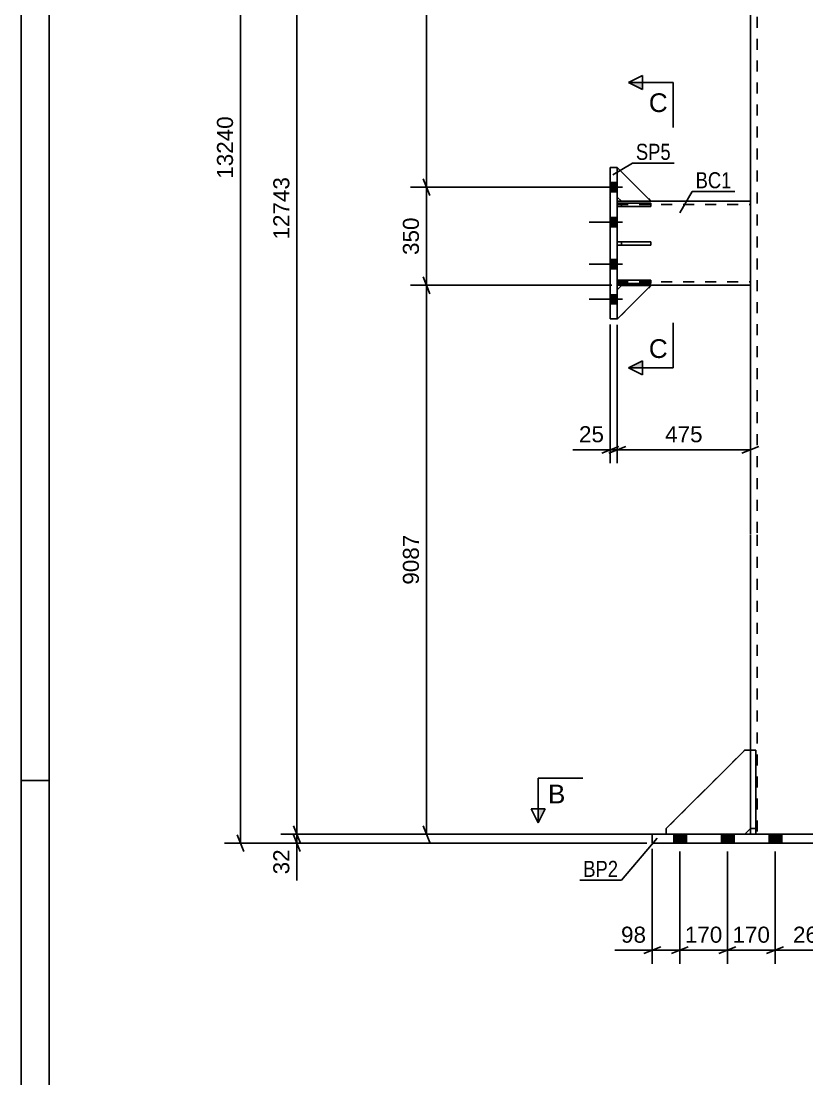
# Model space of a CAD drawing. Header units: millimetres. Extents: x 0 to 841, y 0 to 594.
# Drawn here: x 0 to 140.2, y 244.8 to 433.5 of the extents above; entities that cross this region are included whole.
import ezdxf

# ---------------------------------------------------------------- set-up
doc = ezdxf.new("R2010")
doc.units = ezdxf.units.MM
doc.linetypes.add('DXK_LINE_DOT2', pattern=[3.9198, 1.9599, -1.9599])
doc.styles.add('Arial', font='arial.ttf', dxfattribs={"height": 0.2})
doc.styles.add('Arial Narrow', font='ARIALN.TTF', dxfattribs={"height": 0.2})

# ---------------------------------------------------------------- blocks, each defined once
blk = doc.blocks.new('Unknown-284856934-1127')
at = {"color": 5, "linetype": 'Continuous'}
for p, q in [((0, 594), (0, 0)), ((5, 589), (5, 5)), ((5, 298), (0, 298))]:
    blk.add_line(p, q, dxfattribs=at)
blk = doc.blocks.new('Part-284856934-2218 - 2216')
at = {"color": 7, "linetype": 'DXK_LINE_DOT2'}
for p, q in [((130.14, 288.42), (130.14, 303.42)), ((130.14, 303.42), (131.14, 303.42)), ((131.14, 303.42), (131.14, 288.42)), ((130.14, 289.42), (131.14, 289.42)), ((131.14, 288.42), (130.14, 288.42))]:
    blk.add_line(p, q, dxfattribs=at)
blk = doc.blocks.new('Part-284856934-2219 - 2216')
at = {"color": 2, "linetype": 'Continuous'}
for p, q in [((130.14, 303.42), (130.14, 288.42)), ((130.14, 303.42), (131.14, 303.42)), ((131.14, 303.42), (131.14, 288.42)), ((130.14, 289.42), (131.14, 289.42))]:
    blk.add_line(p, q, dxfattribs=at)
at = {"color": 7, "linetype": 'DXK_LINE_DOT2'}
blk.add_line((130.14, 288.42), (131.14, 288.42), dxfattribs=at)
blk = doc.blocks.new('Part-284856934-2285 - 2216')
at = {"color": 2, "linetype": 'Continuous'}
for p, q in [((106.39, 401), (112.39, 401)), ((106.39, 401), (106.39, 400.4)), ((106.39, 400.4), (112.39, 400.4)), ((112.39, 401), (112.39, 400.4))]:
    blk.add_line(p, q, dxfattribs=at)
at = {"color": 7, "linetype": 'DXK_LINE_DOT2'}
blk.add_line((107.14, 400.4), (107.14, 401), dxfattribs=at)
blk = doc.blocks.new('Part-284856934-2259 - 2216')
at = {"color": 2, "linetype": 'Continuous'}
for p, q in [((105.14, 407.36), (105.14, 380.36)), ((106.39, 407.36), (105.14, 407.36)), ((106.39, 380.36), (106.39, 407.36)), ((105.14, 380.36), (106.39, 380.36))]:
    blk.add_line(p, q, dxfattribs=at)
blk = doc.blocks.new('Part-284856934-2274 - 2216')
at = {"color": 2, "linetype": 'Continuous'}
for p, q in [((112.64, 286.82), (112.64, 288.42)), ((112.64, 288.42), (197.64, 288.42)), ((197.64, 288.42), (197.64, 286.82)), ((197.64, 286.82), (112.64, 286.82))]:
    blk.add_line(p, q, dxfattribs=at)
blk = doc.blocks.new('Part-284856934-2404 - 2216')
at = {"color": 2, "linetype": 'Continuous'}
for p, q in [((130.14, 449.96), (130.14, 341.92)), ((130.14, 341.82), (130.14, 303.42))]:
    blk.add_line(p, q, dxfattribs=at)
at = {"color": 7, "linetype": 'DXK_LINE_DOT2'}
for p, q in [((131.34, 449.96), (131.34, 341.92)), ((131.34, 341.82), (131.34, 288.42)), ((130.14, 303.42), (130.14, 288.42)), ((180.14, 288.42), (130.14, 288.42))]:
    blk.add_line(p, q, dxfattribs=at)
blk = doc.blocks.new('Part-284856934-2275 - 2216')
at = {"color": 7, "linetype": 'DXK_LINE_DOT2'}
for p, q in [((112.39, 401), (106.39, 401)), ((106.39, 401), (106.39, 400.4)), ((106.39, 400.4), (112.39, 400.4)), ((107.14, 401), (107.14, 400.4)), ((112.39, 400.4), (112.39, 401))]:
    blk.add_line(p, q, dxfattribs=at)
blk = doc.blocks.new('Part-284856934-2276 - 2216')
at = {"color": 2, "linetype": 'Continuous'}
for p, q in [((106.39, 394.12), (112.39, 394.12)), ((106.39, 394.12), (106.39, 393.52)), ((106.39, 393.52), (112.39, 393.52)), ((112.39, 394.12), (112.39, 393.52))]:
    blk.add_line(p, q, dxfattribs=at)
at = {"color": 7, "linetype": 'DXK_LINE_DOT2'}
blk.add_line((107.14, 393.52), (107.14, 394.12), dxfattribs=at)
blk = doc.blocks.new('Part-284856934-2277 - 2216')
at = {"color": 7, "linetype": 'DXK_LINE_DOT2'}
for p, q in [((106.39, 402.11), (106.39, 407.36)), ((106.39, 407.36), (112.39, 401.36)), ((107.14, 401.36), (106.39, 402.11)), ((112.39, 401.36), (107.14, 401.36))]:
    blk.add_line(p, q, dxfattribs=at)
blk = doc.blocks.new('Part-284856934-2278 - 2216')
at = {"color": 2, "linetype": 'Continuous'}
for p, q in [((106.39, 407.36), (112.39, 401.36)), ((106.39, 402.11), (107.14, 401.36)), ((107.14, 401.36), (112.39, 401.36))]:
    blk.add_line(p, q, dxfattribs=at)
at = {"color": 7, "linetype": 'DXK_LINE_DOT2'}
blk.add_line((106.39, 407.36), (106.39, 402.11), dxfattribs=at)
blk = doc.blocks.new('Part-284856934-2279 - 2216')
at = {"color": 7, "linetype": 'DXK_LINE_DOT2'}
for p, q in [((107.14, 386.32), (106.39, 385.57)), ((106.39, 380.32), (112.39, 386.32)), ((106.39, 385.57), (106.39, 380.32)), ((112.39, 386.32), (107.14, 386.32))]:
    blk.add_line(p, q, dxfattribs=at)
blk = doc.blocks.new('Part-284856934-2280 - 2216')
at = {"color": 2, "linetype": 'Continuous'}
for p, q in [((107.14, 386.32), (106.39, 385.57)), ((106.39, 380.32), (112.39, 386.32)), ((112.39, 386.32), (107.14, 386.32)), ((106.39, 380.36), (106.39, 380.32))]:
    blk.add_line(p, q, dxfattribs=at)
at = {"color": 7, "linetype": 'DXK_LINE_DOT2'}
blk.add_line((106.39, 380.32), (106.39, 385.57), dxfattribs=at)
blk = doc.blocks.new('Part-284856934-2311 - 2216')
at = {"color": 7, "linetype": 'DXK_LINE_DOT2'}
for p, q in [((112.39, 394.12), (106.39, 394.12)), ((106.39, 394.12), (106.39, 393.52)), ((106.39, 393.52), (112.39, 393.52)), ((107.14, 393.52), (107.14, 394.12)), ((112.39, 393.52), (112.39, 394.12))]:
    blk.add_line(p, q, dxfattribs=at)
blk = doc.blocks.new('Part-284856934-2312 - 2216')
at = {"color": 7, "linetype": 'DXK_LINE_DOT2'}
for p, q in [((112.39, 387.25), (106.39, 387.25)), ((106.39, 387.25), (106.39, 386.65)), ((107.14, 387.25), (107.14, 386.65)), ((112.39, 386.65), (112.39, 387.25)), ((106.39, 386.65), (112.39, 386.65))]:
    blk.add_line(p, q, dxfattribs=at)
blk = doc.blocks.new('Part-284856934-2323 - 2216')
at = {"color": 2, "linetype": 'Continuous'}
for p, q in [((106.39, 387.25), (112.39, 387.25)), ((106.39, 387.25), (106.39, 386.65)), ((112.39, 387.25), (112.39, 386.65)), ((106.39, 386.65), (112.39, 386.65))]:
    blk.add_line(p, q, dxfattribs=at)
at = {"color": 7, "linetype": 'DXK_LINE_DOT2'}
blk.add_line((107.14, 386.65), (107.14, 387.25), dxfattribs=at)
blk = doc.blocks.new('Part-284856934-2356 - 2216')
at = {"color": 2, "linetype": 'Continuous'}
for p, q in [((115.14, 289.42), (129.14, 303.42)), ((129.14, 303.42), (130.14, 303.42)), ((115.14, 289.42), (115.14, 288.42)), ((130.14, 289.42), (129.14, 288.42))]:
    blk.add_line(p, q, dxfattribs=at)
at = {"color": 7, "linetype": 'DXK_LINE_DOT2'}
for p, q in [((130.14, 303.42), (130.14, 289.42)), ((129.14, 288.42), (115.14, 288.42))]:
    blk.add_line(p, q, dxfattribs=at)
blk = doc.blocks.new('Part-284856934-2357 - 2216')
at = {"color": 7, "linetype": 'DXK_LINE_DOT2'}
for p, q in [((115.14, 289.42), (129.14, 303.42)), ((129.14, 303.42), (130.14, 303.42)), ((130.14, 303.42), (130.14, 289.42)), ((115.14, 288.42), (115.14, 289.42)), ((130.14, 289.42), (129.14, 288.42)), ((129.14, 288.42), (115.14, 288.42))]:
    blk.add_line(p, q, dxfattribs=at)
blk = doc.blocks.new('Bolt-284856934-2369 - 2216')
at = {"linetype": 'Continuous'}
for points in [[(105.14, 404.68), (105.14, 403.03), (106.39, 403.03), (106.39, 404.68)], [(105.14, 404.68), (105.14, 403.03), (106.39, 403.03), (106.39, 404.68)], [(105.14, 404.68), (105.14, 403.03), (106.39, 403.03), (106.39, 404.68)], [(105.14, 398.43), (105.14, 396.78), (106.39, 396.78), (106.39, 398.43)], [(105.14, 398.43), (105.14, 396.78), (106.39, 396.78), (106.39, 398.43)], [(105.14, 390.93), (105.14, 389.28), (106.39, 389.28), (106.39, 390.93)], [(105.14, 390.93), (105.14, 389.28), (106.39, 389.28), (106.39, 390.93)], [(105.14, 384.68), (105.14, 383.03), (106.39, 383.03), (106.39, 384.68)], [(105.14, 384.68), (105.14, 383.03), (106.39, 383.03), (106.39, 384.68)], [(105.14, 384.68), (105.14, 383.03), (106.39, 383.03), (106.39, 384.68)]]:
    blk.add_hatch(color=1, dxfattribs=at).paths.add_polyline_path(points)
at = {"color": 1, "linetype": 'Continuous'}
for p, q in [((106.39, 404.68), (105.14, 404.68)), ((106.39, 404.68), (105.14, 404.68)), ((106.39, 404.68), (105.14, 404.68)), ((107.34, 403.86), (101.39, 403.86)), ((107.34, 403.86), (101.39, 403.86)), ((107.34, 403.86), (101.39, 403.86)), ((106.39, 403.03), (105.14, 403.03)), ((106.39, 403.03), (105.14, 403.03)), ((106.39, 403.03), (105.14, 403.03)), ((106.39, 398.43), (105.14, 398.43)), ((106.39, 398.43), (105.14, 398.43)), ((107.34, 397.61), (101.39, 397.61)), ((107.34, 397.61), (101.39, 397.61)), ((106.39, 396.78), (105.14, 396.78)), ((106.39, 396.78), (105.14, 396.78)), ((106.39, 390.93), (105.14, 390.93)), ((106.39, 390.93), (105.14, 390.93)), ((107.34, 390.11), (101.39, 390.11)), ((107.34, 390.11), (101.39, 390.11)), ((106.39, 389.28), (105.14, 389.28)), ((106.39, 389.28), (105.14, 389.28)), ((107.34, 383.86), (101.39, 383.86)), ((107.34, 383.86), (101.39, 383.86)), ((107.34, 383.86), (101.39, 383.86)), ((106.39, 384.68), (105.14, 384.68)), ((106.39, 384.68), (105.14, 384.68)), ((106.39, 384.68), (105.14, 384.68)), ((106.39, 383.03), (105.14, 383.03)), ((106.39, 383.03), (105.14, 383.03)), ((106.39, 383.03), (105.14, 383.03))]:
    blk.add_line(p, q, dxfattribs=at)
blk = doc.blocks.new('Bolt-284856934-2370 - 2216')
at = {"linetype": 'Continuous'}
for points in [[(118.76, 288.42), (116.51, 288.42), (116.51, 286.82), (118.76, 286.82)], [(118.76, 288.42), (116.51, 288.42), (116.51, 286.82), (118.76, 286.82)], [(118.76, 288.42), (116.51, 288.42), (116.51, 286.82), (118.76, 286.82)], [(118.76, 288.42), (116.51, 288.42), (116.51, 286.82), (118.76, 286.82)], [(118.76, 288.42), (116.51, 288.42), (116.51, 286.82), (118.76, 286.82)], [(118.76, 288.42), (116.51, 288.42), (116.51, 286.82), (118.76, 286.82)], [(127.26, 288.42), (125.01, 288.42), (125.01, 286.82), (127.26, 286.82)], [(127.26, 288.42), (125.01, 288.42), (125.01, 286.82), (127.26, 286.82)], [(127.26, 288.42), (125.01, 288.42), (125.01, 286.82), (127.26, 286.82)], [(127.26, 288.42), (125.01, 288.42), (125.01, 286.82), (127.26, 286.82)], [(127.26, 288.42), (125.01, 288.42), (125.01, 286.82), (127.26, 286.82)], [(127.26, 288.42), (125.01, 288.42), (125.01, 286.82), (127.26, 286.82)], [(135.76, 288.42), (133.51, 288.42), (133.51, 286.82), (135.76, 286.82)], [(135.76, 288.42), (133.51, 288.42), (133.51, 286.82), (135.76, 286.82)], [(148.76, 288.42), (146.51, 288.42), (146.51, 286.82), (148.76, 286.82)], [(148.76, 288.42), (146.51, 288.42), (146.51, 286.82), (148.76, 286.82)], [(163.76, 288.42), (161.51, 288.42), (161.51, 286.82), (163.76, 286.82)], [(163.76, 288.42), (161.51, 288.42), (161.51, 286.82), (163.76, 286.82)], [(176.76, 288.42), (174.51, 288.42), (174.51, 286.82), (176.76, 286.82)], [(176.76, 288.42), (174.51, 288.42), (174.51, 286.82), (176.76, 286.82)], [(185.26, 288.42), (183.01, 288.42), (183.01, 286.82), (185.26, 286.82)], [(185.26, 288.42), (183.01, 288.42), (183.01, 286.82), (185.26, 286.82)], [(185.26, 288.42), (183.01, 288.42), (183.01, 286.82), (185.26, 286.82)], [(185.26, 288.42), (183.01, 288.42), (183.01, 286.82), (185.26, 286.82)], [(185.26, 288.42), (183.01, 288.42), (183.01, 286.82), (185.26, 286.82)], [(185.26, 288.42), (183.01, 288.42), (183.01, 286.82), (185.26, 286.82)], [(193.76, 288.42), (191.51, 288.42), (191.51, 286.82), (193.76, 286.82)], [(193.76, 288.42), (191.51, 288.42), (191.51, 286.82), (193.76, 286.82)], [(193.76, 288.42), (191.51, 288.42), (191.51, 286.82), (193.76, 286.82)], [(193.76, 288.42), (191.51, 288.42), (191.51, 286.82), (193.76, 286.82)], [(193.76, 288.42), (191.51, 288.42), (191.51, 286.82), (193.76, 286.82)], [(193.76, 288.42), (191.51, 288.42), (191.51, 286.82), (193.76, 286.82)]]:
    blk.add_hatch(color=1, dxfattribs=at).paths.add_polyline_path(points)
at = {"color": 1, "linetype": 'Continuous'}
for p, q in [((116.51, 286.82), (116.51, 288.42)), ((116.51, 286.82), (116.51, 288.42)), ((116.51, 286.82), (116.51, 288.42)), ((116.51, 286.82), (116.51, 288.42)), ((116.51, 286.82), (116.51, 288.42)), ((116.51, 286.82), (116.51, 288.42)), ((117.64, 286.82), (117.64, 288.42)), ((117.64, 286.82), (117.64, 288.42)), ((117.64, 286.82), (117.64, 288.42)), ((117.64, 286.82), (117.64, 288.42)), ((117.64, 286.82), (117.64, 288.42)), ((117.64, 286.82), (117.64, 288.42)), ((118.76, 286.82), (118.76, 288.42)), ((118.76, 286.82), (118.76, 288.42)), ((118.76, 286.82), (118.76, 288.42)), ((118.76, 286.82), (118.76, 288.42)), ((118.76, 286.82), (118.76, 288.42)), ((118.76, 286.82), (118.76, 288.42)), ((125.01, 286.82), (125.01, 288.42)), ((125.01, 286.82), (125.01, 288.42)), ((125.01, 286.82), (125.01, 288.42)), ((125.01, 286.82), (125.01, 288.42)), ((125.01, 286.82), (125.01, 288.42)), ((125.01, 286.82), (125.01, 288.42)), ((126.14, 286.82), (126.14, 288.42)), ((126.14, 286.82), (126.14, 288.42)), ((126.14, 286.82), (126.14, 288.42)), ((126.14, 286.82), (126.14, 288.42)), ((126.14, 286.82), (126.14, 288.42)), ((126.14, 286.82), (126.14, 288.42)), ((127.26, 286.82), (127.26, 288.42)), ((127.26, 286.82), (127.26, 288.42)), ((127.26, 286.82), (127.26, 288.42)), ((127.26, 286.82), (127.26, 288.42)), ((127.26, 286.82), (127.26, 288.42)), ((127.26, 286.82), (127.26, 288.42)), ((133.51, 286.82), (133.51, 288.42)), ((133.51, 286.82), (133.51, 288.42)), ((134.64, 286.82), (134.64, 288.42)), ((134.64, 286.82), (134.64, 288.42)), ((135.76, 286.82), (135.76, 288.42)), ((135.76, 286.82), (135.76, 288.42)), ((146.51, 286.82), (146.51, 288.42)), ((146.51, 286.82), (146.51, 288.42)), ((147.64, 286.82), (147.64, 288.42)), ((147.64, 286.82), (147.64, 288.42)), ((148.76, 286.82), (148.76, 288.42)), ((148.76, 286.82), (148.76, 288.42)), ((161.51, 286.82), (161.51, 288.42)), ((161.51, 286.82), (161.51, 288.42)), ((162.64, 286.82), (162.64, 288.42)), ((162.64, 286.82), (162.64, 288.42)), ((163.76, 286.82), (163.76, 288.42)), ((163.76, 286.82), (163.76, 288.42)), ((174.51, 286.82), (174.51, 288.42)), ((174.51, 286.82), (174.51, 288.42)), ((175.64, 286.82), (175.64, 288.42)), ((175.64, 286.82), (175.64, 288.42)), ((176.76, 286.82), (176.76, 288.42)), ((176.76, 286.82), (176.76, 288.42)), ((183.01, 286.82), (183.01, 288.42)), ((183.01, 286.82), (183.01, 288.42)), ((183.01, 286.82), (183.01, 288.42)), ((183.01, 286.82), (183.01, 288.42)), ((183.01, 286.82), (183.01, 288.42)), ((183.01, 286.82), (183.01, 288.42)), ((184.14, 286.82), (184.14, 288.42)), ((184.14, 286.82), (184.14, 288.42)), ((184.14, 286.82), (184.14, 288.42)), ((184.14, 286.82), (184.14, 288.42)), ((184.14, 286.82), (184.14, 288.42)), ((184.14, 286.82), (184.14, 288.42)), ((185.26, 286.82), (185.26, 288.42)), ((185.26, 286.82), (185.26, 288.42)), ((185.26, 286.82), (185.26, 288.42)), ((185.26, 286.82), (185.26, 288.42)), ((185.26, 286.82), (185.26, 288.42)), ((185.26, 286.82), (185.26, 288.42)), ((191.51, 286.82), (191.51, 288.42)), ((191.51, 286.82), (191.51, 288.42)), ((191.51, 286.82), (191.51, 288.42)), ((191.51, 286.82), (191.51, 288.42)), ((191.51, 286.82), (191.51, 288.42)), ((191.51, 286.82), (191.51, 288.42)), ((192.64, 286.82), (192.64, 288.42)), ((192.64, 286.82), (192.64, 288.42)), ((192.64, 286.82), (192.64, 288.42)), ((192.64, 286.82), (192.64, 288.42)), ((192.64, 286.82), (192.64, 288.42)), ((192.64, 286.82), (192.64, 288.42)), ((193.76, 286.82), (193.76, 288.42)), ((193.76, 286.82), (193.76, 288.42)), ((193.76, 286.82), (193.76, 288.42)), ((193.76, 286.82), (193.76, 288.42)), ((193.76, 286.82), (193.76, 288.42)), ((193.76, 286.82), (193.76, 288.42))]:
    blk.add_line(p, q, dxfattribs=at)
blk = doc.blocks.new('Part-284856934-2389 - 2216')
at = {"color": 2, "linetype": 'Continuous'}
for p, q in [((106.39, 401.36), (107.14, 401.36)), ((112.39, 401.36), (130.14, 401.36)), ((130.14, 386.36), (106.39, 386.36))]:
    blk.add_line(p, q, dxfattribs=at)
at = {"color": 7, "linetype": 'DXK_LINE_DOT2'}
for p, q in [((106.39, 386.36), (106.39, 401.36)), ((106.39, 400.76), (130.14, 400.76)), ((107.14, 401.36), (112.39, 401.36)), ((130.14, 401.36), (130.14, 386.36)), ((106.39, 386.96), (130.14, 386.96))]:
    blk.add_line(p, q, dxfattribs=at)
blk = doc.blocks.new('StraightDimension-284856934-2883 - 2216')
at = {"color": 7, "linetype": 'Continuous'}
for p, q in [((39.16, 286.82), (39.16, 535.04)), ((38.56, 288.32), (39.76, 285.32)), ((111.64, 286.82), (36.31, 286.82))]:
    blk.add_line(p, q, dxfattribs=at)
at = {"color": 0}
blk.add_wipeout([(38.41, 417.09), (34.21, 417.09), (34.21, 404.77), (38.41, 404.77)], dxfattribs=at)
at = {"color": 3, "style": 'Arial'}
blk.add_text('13240', height=2.865, rotation=90.0002, dxfattribs=at).set_placement((37.81, 405.37))
blk = doc.blocks.new('StraightDimension-284856934-2577 - 2216')
at = {"color": 7, "linetype": 'Continuous'}
for p, q in [((48.61, 289.92), (49.81, 286.92)), ((111.64, 288.42), (46.36, 288.42)), ((49.81, 285.32), (48.61, 288.32)), ((49.21, 286.82), (49.21, 288.42)), ((111.64, 286.82), (46.36, 286.82))]:
    blk.add_line(p, q, dxfattribs=at)
at = {"color": 0}
blk.add_wipeout([(48.46, 286.3), (44.26, 286.3), (44.26, 280.65), (48.46, 280.65)], dxfattribs=at)
at = {"color": 7, "linetype": 'Continuous'}
blk.add_line((49.21, 286.82), (49.21, 280.13), dxfattribs=at)
blk.add_line((49.21, 286.82), (49.21, 280.13), dxfattribs=at)
at = {"color": 3, "style": 'Arial'}
blk.add_text('32', height=2.865, rotation=90.0002, dxfattribs=at).set_placement((47.86, 281.25))
blk = doc.blocks.new('StraightDimension-284856934-2485 - 2216')
at = {"color": 7, "linetype": 'Continuous'}
for p, q in [((72.94, 486.96), (71.74, 489.96)), ((105.39, 488.46), (69.49, 488.46)), ((72.34, 403.86), (72.34, 488.46)), ((71.74, 405.36), (72.94, 402.36)), ((104.14, 403.86), (69.49, 403.86))]:
    blk.add_line(p, q, dxfattribs=at)
at = {"color": 0}
blk.add_wipeout([(71.59, 451.21), (67.39, 451.21), (67.39, 441.11), (71.59, 441.11)], dxfattribs=at)
at = {"color": 3, "style": 'Arial'}
blk.add_text('2840', height=2.865, rotation=90.0002, dxfattribs=at).set_placement((70.99, 441.71))
blk = doc.blocks.new('StraightDimension-284856934-2492 - 2216')
at = {"color": 7, "linetype": 'Continuous'}
for p, q in [((72.94, 402.36), (71.74, 405.36)), ((104.14, 403.86), (69.49, 403.86)), ((72.34, 386.36), (72.34, 403.86)), ((71.74, 387.86), (72.94, 384.86)), ((105.39, 386.36), (69.49, 386.36))]:
    blk.add_line(p, q, dxfattribs=at)
at = {"color": 0}
blk.add_wipeout([(71.59, 399.04), (67.39, 399.04), (67.39, 391.17), (71.59, 391.17)], dxfattribs=at)
at = {"color": 3, "style": 'Arial'}
blk.add_text('350', height=2.865, rotation=90.0002, dxfattribs=at).set_placement((70.99, 391.77))
blk = doc.blocks.new('StraightDimension-284856934-2499 - 2216')
at = {"color": 7, "linetype": 'Continuous'}
for p, q in [((72.94, 384.86), (71.74, 387.86)), ((105.39, 386.36), (69.49, 386.36)), ((72.34, 288.42), (72.34, 386.36)), ((71.74, 289.92), (72.94, 286.92)), ((179.14, 288.42), (69.49, 288.42))]:
    blk.add_line(p, q, dxfattribs=at)
at = {"color": 0}
blk.add_wipeout([(71.59, 342.44), (67.39, 342.44), (67.39, 332.34), (71.59, 332.34)], dxfattribs=at)
at = {"color": 3, "style": 'Arial'}
blk.add_text('9087', height=2.865, rotation=90.0002, dxfattribs=at).set_placement((70.99, 332.94))
blk = doc.blocks.new('StraightDimension-284856934-2506 - 2216')
at = {"color": 7, "linetype": 'Continuous'}
for p, q in [((105.14, 379.36), (105.14, 354.6)), ((106.39, 379.32), (106.39, 354.6)), ((103.64, 356.4), (106.64, 357.6)), ((107.89, 357.6), (104.89, 356.4)), ((105.14, 357), (106.39, 357))]:
    blk.add_line(p, q, dxfattribs=at)
at = {"color": 0}
blk.add_wipeout([(104.61, 357.75), (104.61, 361.95), (98.96, 361.95), (98.96, 357.75)], dxfattribs=at)
at = {"color": 7, "linetype": 'Continuous'}
blk.add_line((105.14, 357), (98.44, 357), dxfattribs=at)
blk.add_line((105.14, 357), (98.44, 357), dxfattribs=at)
at = {"color": 3, "style": 'Arial'}
blk.add_text('25', height=2.865, dxfattribs=at).set_placement((99.56, 358.35))
blk = doc.blocks.new('StraightDimension-284856934-2521 - 2216')
at = {"color": 7, "linetype": 'Continuous'}
for p, q in [((130.14, 396.12), (130.14, 354.6)), ((106.39, 379.32), (106.39, 354.6)), ((107.89, 357.6), (104.89, 356.4)), ((106.39, 357), (130.14, 357)), ((128.64, 356.4), (131.64, 357.6))]:
    blk.add_line(p, q, dxfattribs=at)
at = {"color": 0}
blk.add_wipeout([(122.2, 357.75), (122.2, 361.95), (114.33, 361.95), (114.33, 357.75)], dxfattribs=at)
at = {"color": 3, "style": 'Arial'}
blk.add_text('475', height=2.865, dxfattribs=at).set_placement((114.93, 358.35))
blk = doc.blocks.new('StraightDimension-284856934-2587 - 2216')
at = {"color": 7, "linetype": 'Continuous'}
for p, q in [((49.21, 288.42), (49.21, 511.76)), ((48.61, 289.92), (49.81, 286.92)), ((111.64, 288.42), (46.36, 288.42))]:
    blk.add_line(p, q, dxfattribs=at)
at = {"color": 0}
blk.add_wipeout([(48.46, 406.25), (44.26, 406.25), (44.26, 393.93), (48.46, 393.93)], dxfattribs=at)
at = {"color": 3, "style": 'Arial'}
blk.add_text('12743', height=2.865, rotation=90.0002, dxfattribs=at).set_placement((47.86, 394.53))
blk = doc.blocks.new('StraightDimension-284856934-2625 - 2216')
at = {"color": 7, "linetype": 'Continuous'}
for p, q in [((117.54, 285.31), (117.54, 265.3)), ((126.04, 285.31), (126.04, 265.3)), ((116.04, 267.1), (119.04, 268.3)), ((127.54, 268.3), (124.54, 267.1)), ((117.54, 267.7), (126.04, 267.7))]:
    blk.add_line(p, q, dxfattribs=at)
at = {"color": 0}
blk.add_wipeout([(125.72, 268.45), (125.72, 272.65), (117.85, 272.65), (117.85, 268.45)], dxfattribs=at)
at = {"color": 3, "style": 'Arial'}
blk.add_text('170', height=2.865, dxfattribs=at).set_placement((118.45, 269.05))
blk = doc.blocks.new('StraightDimension-284856934-2642 - 2216')
at = {"color": 7, "linetype": 'Continuous'}
for p, q in [((112.64, 285.82), (112.64, 265.3)), ((117.54, 285.31), (117.54, 265.3)), ((111.14, 267.1), (114.14, 268.3)), ((119.04, 268.3), (116.04, 267.1)), ((112.64, 267.7), (117.54, 267.7))]:
    blk.add_line(p, q, dxfattribs=at)
at = {"color": 0}
blk.add_wipeout([(112.11, 268.45), (112.11, 272.65), (106.46, 272.65), (106.46, 268.45)], dxfattribs=at)
at = {"color": 7, "linetype": 'Continuous'}
blk.add_line((112.64, 267.7), (105.94, 267.7), dxfattribs=at)
blk.add_line((112.64, 267.7), (105.94, 267.7), dxfattribs=at)
at = {"color": 3, "style": 'Arial'}
blk.add_text('98', height=2.865, dxfattribs=at).set_placement((107.06, 269.05))
blk = doc.blocks.new('StraightDimension-284856934-2684 - 2216')
at = {"color": 7, "linetype": 'Continuous'}
for p, q in [((134.54, 285.31), (134.54, 265.3)), ((147.64, 285.31), (147.64, 265.3)), ((136.04, 268.3), (133.04, 267.1)), ((146.14, 267.1), (149.14, 268.3)), ((134.54, 267.7), (147.64, 267.7))]:
    blk.add_line(p, q, dxfattribs=at)
at = {"color": 0}
blk.add_wipeout([(145.02, 268.45), (145.02, 272.65), (137.15, 272.65), (137.15, 268.45)], dxfattribs=at)
at = {"color": 3, "style": 'Arial'}
blk.add_text('262', height=2.865, dxfattribs=at).set_placement((137.75, 269.05))
blk = doc.blocks.new('StraightDimension-284856934-2691 - 2216')
at = {"color": 7, "linetype": 'Continuous'}
for p, q in [((126.04, 285.31), (126.04, 265.3)), ((134.54, 285.31), (134.54, 265.3)), ((124.54, 267.1), (127.54, 268.3)), ((136.04, 268.3), (133.04, 267.1)), ((126.04, 267.7), (134.54, 267.7))]:
    blk.add_line(p, q, dxfattribs=at)
at = {"color": 0}
blk.add_wipeout([(134.22, 268.45), (134.22, 272.65), (126.35, 272.65), (126.35, 268.45)], dxfattribs=at)
at = {"color": 3, "style": 'Arial'}
blk.add_text('170', height=2.865, dxfattribs=at).set_placement((126.95, 269.05))
blk = doc.blocks.new('StraightDimension-284856934-2791 - 2216')
at = {"color": 7, "linetype": 'Continuous'}
for p, q in [((263.52, 384.82), (262.32, 387.82)), ((234.89, 386.32), (273.11, 386.32)), ((262.92, 288.42), (262.92, 386.32)), ((262.32, 289.92), (263.52, 286.92)), ((131.14, 288.42), (266.44, 288.42))]:
    blk.add_line(p, q, dxfattribs=at)
at = {"color": 0, "linetype": 'Continuous'}
for points in [[(273.71, 386.92), (273.71, 391.12), (263.62, 391.12), (263.62, 386.92)], [(267.04, 289.02), (267.04, 293.22), (263.62, 293.22), (263.62, 289.02)]]:
    blk.add_wipeout(points, dxfattribs=at)
at = {"color": 0}
blk.add_wipeout([(262.17, 342.42), (257.97, 342.42), (257.97, 332.33), (262.17, 332.33)], dxfattribs=at)
at = {"color": 3, "linetype": 'Continuous', "style": 'Arial'}
for s, height, p in [('9086', 2.865, (264.22, 387.52)), ('0', 2.87, (264.22, 289.62))]:
    blk.add_text(s, height=height, dxfattribs=at).set_placement(p)
at = {"color": 3, "style": 'Arial'}
blk.add_text('9086', height=2.865, rotation=90.0002, dxfattribs=at).set_placement((261.57, 332.93))
blk = doc.blocks.new('Mark-284856934-2255 - 2216')
at = {"color": 0}
blk.add_wipeout([(115.92, 408.74), (115.92, 411.74), (109.71, 411.74), (109.71, 408.74)], dxfattribs=at)
blk.add_wipeout([(115.92, 408.74), (115.92, 411.74), (109.71, 411.74), (109.71, 408.74)], dxfattribs=at)
at = {"color": 30, "linetype": 'Continuous'}
for p, q in [((105.57, 406.05), (109.11, 408.14)), ((109.11, 408.14), (116.52, 408.14))]:
    blk.add_line(p, q, dxfattribs=at)
at = {"color": 3, "style": 'Arial Narrow'}
blk.add_text('SP5', height=2.863, dxfattribs=at).set_placement((109.71, 408.74))
blk = doc.blocks.new('Mark-284856934-2270 - 2216')
at = {"color": 0}
blk.add_wipeout([(106.53, 280.79), (106.53, 283.79), (100.32, 283.79), (100.32, 280.79)], dxfattribs=at)
blk.add_wipeout([(106.53, 280.79), (106.53, 283.79), (100.32, 283.79), (100.32, 280.79)], dxfattribs=at)
at = {"color": 30, "linetype": 'Continuous'}
for p in [(113.5, 287.73), (99.72, 280.19)]:
    blk.add_line(p, (107.13, 280.19), dxfattribs=at)
at = {"color": 3, "style": 'Arial Narrow'}
blk.add_text('BP2', height=2.863, dxfattribs=at).set_placement((100.32, 280.79))
blk = doc.blocks.new('SectionMark-284856934-2908 - 2216')
at = {"linetype": 'Continuous'}
for points in [[(92.26, 292.92), (93.51, 292.92), (92.26, 290.42)], [(209.63, 292.92), (210.88, 292.92), (210.88, 290.42)]]:
    blk.add_hatch(color=6, dxfattribs=at).paths.add_polyline_path(points)
at = {"color": 6, "linetype": 'Continuous'}
for p, q in [((92.26, 298.42), (100.26, 298.42)), ((92.26, 298.42), (92.26, 290.42)), ((210.88, 298.42), (202.88, 298.42)), ((210.88, 298.42), (210.88, 290.42)), ((92.26, 290.42), (91.01, 292.92)), ((93.51, 292.92), (91.01, 292.92)), ((92.26, 290.42), (93.51, 292.92)), ((209.63, 292.92), (212.13, 292.92)), ((210.88, 290.42), (209.63, 292.92)), ((212.13, 292.92), (210.88, 290.42))]:
    blk.add_line(p, q, dxfattribs=at)
at = {"color": 0, "linetype": 'Continuous'}
for points in [[(97.12, 293.92), (97.12, 297.42), (94.01, 297.42), (94.01, 293.92)], [(209.13, 293.92), (209.13, 297.42), (206.02, 297.42), (206.02, 293.92)]]:
    blk.add_wipeout(points, dxfattribs=at)
at = {"color": 3, "linetype": 'Continuous', "style": 'Arial'}
for p in [(94.01, 293.92), (206.02, 293.92)]:
    blk.add_text('B', height=3.34, dxfattribs=at).set_placement(p)
blk = doc.blocks.new('SectionMark-284856934-2922 - 2216')
at = {"linetype": 'Continuous'}
for points in [[(110.89, 422.52), (110.89, 421.27), (108.39, 422.52)], [(110.89, 372.89), (110.89, 371.64), (108.39, 371.64)]]:
    blk.add_hatch(color=6, dxfattribs=at).paths.add_polyline_path(points)
at = {"color": 6, "linetype": 'Continuous'}
for p, q in [((108.39, 422.52), (110.89, 423.77)), ((110.89, 421.27), (110.89, 423.77)), ((116.39, 422.52), (108.39, 422.52)), ((108.39, 422.52), (110.89, 421.27)), ((116.39, 422.52), (116.39, 414.52)), ((116.39, 371.64), (116.39, 379.64)), ((108.39, 371.64), (110.89, 372.89)), ((110.89, 372.89), (110.89, 370.39)), ((116.39, 371.64), (108.39, 371.64)), ((110.89, 370.39), (108.39, 371.64))]:
    blk.add_line(p, q, dxfattribs=at)
at = {"color": 0, "linetype": 'Continuous'}
for points in [[(115.39, 417.27), (115.39, 420.77), (112.02, 420.77), (112.02, 417.27)], [(115.39, 373.39), (115.39, 376.89), (112.02, 376.89), (112.02, 373.39)]]:
    blk.add_wipeout(points, dxfattribs=at)
at = {"color": 3, "linetype": 'Continuous', "style": 'Arial'}
for p in [(112.02, 417.27), (112.02, 373.39)]:
    blk.add_text('C', height=3.34, dxfattribs=at).set_placement(p)
blk = doc.blocks.new('Mark-284856934-11129 - 2216')
at = {"color": 0}
blk.add_wipeout([(126.76, 403.67), (126.76, 406.67), (120.37, 406.67), (120.37, 403.67)], dxfattribs=at)
blk.add_wipeout([(126.76, 403.67), (126.76, 406.67), (120.37, 406.67), (120.37, 403.67)], dxfattribs=at)
at = {"color": 30, "linetype": 'Continuous'}
for p, q in [((117.54, 399.29), (119.77, 403.07)), ((119.77, 403.07), (127.36, 403.07))]:
    blk.add_line(p, q, dxfattribs=at)
at = {"color": 3, "style": 'Arial Narrow'}
blk.add_text('BC1', height=2.863, dxfattribs=at).set_placement((120.37, 403.67))

msp = doc.modelspace()

# ---------------------------------------------------------------- block references
for name in ['Unknown-284856934-1127', 'Part-284856934-2404 - 2216', 'Part-284856934-2259 - 2216', 'Part-284856934-2277 - 2216', 'Part-284856934-2278 - 2216', 'Bolt-284856934-2369 - 2216', 'Part-284856934-2389 - 2216', 'Part-284856934-2285 - 2216', 'Part-284856934-2275 - 2216', 'Part-284856934-2276 - 2216', 'Part-284856934-2311 - 2216', 'Part-284856934-2312 - 2216', 'Part-284856934-2323 - 2216', 'Part-284856934-2279 - 2216', 'Part-284856934-2280 - 2216', 'Part-284856934-2356 - 2216', 'Part-284856934-2357 - 2216', 'Part-284856934-2218 - 2216', 'Part-284856934-2219 - 2216', 'Part-284856934-2274 - 2216', 'Bolt-284856934-2370 - 2216']:
    msp.add_blockref(name, (0, 0))

# ---------------------------------------------------------------- next in the draw order: block references
msp.add_blockref('StraightDimension-284856934-2883 - 2216', (0, 0))

# ---------------------------------------------------------------- next in the draw order: block references
for name in ['StraightDimension-284856934-2485 - 2216', 'StraightDimension-284856934-2577 - 2216', 'StraightDimension-284856934-2625 - 2216', 'StraightDimension-284856934-2684 - 2216']:
    msp.add_blockref(name, (0, 0))

# ---------------------------------------------------------------- next in the draw order: block references
for name in ['StraightDimension-284856934-2492 - 2216', 'StraightDimension-284856934-2642 - 2216', 'StraightDimension-284856934-2691 - 2216']:
    msp.add_blockref(name, (0, 0))

# ---------------------------------------------------------------- next in the draw order: block references
msp.add_blockref('StraightDimension-284856934-2499 - 2216', (0, 0))

# ---------------------------------------------------------------- next in the draw order: block references
msp.add_blockref('StraightDimension-284856934-2506 - 2216', (0, 0))

# ---------------------------------------------------------------- next in the draw order: block references
msp.add_blockref('StraightDimension-284856934-2521 - 2216', (0, 0))

# ---------------------------------------------------------------- next in the draw order: block references
for name in ['StraightDimension-284856934-2587 - 2216', 'StraightDimension-284856934-2791 - 2216']:
    msp.add_blockref(name, (0, 0))

# ---------------------------------------------------------------- next in the draw order: block references
for name in ['Mark-284856934-2255 - 2216', 'Mark-284856934-11129 - 2216', 'SectionMark-284856934-2908 - 2216', 'Mark-284856934-2270 - 2216']:
    msp.add_blockref(name, (0, 0))

# ---------------------------------------------------------------- next in the draw order: block references
msp.add_blockref('SectionMark-284856934-2922 - 2216', (0, 0))

doc.saveas('drawing.dxf')
